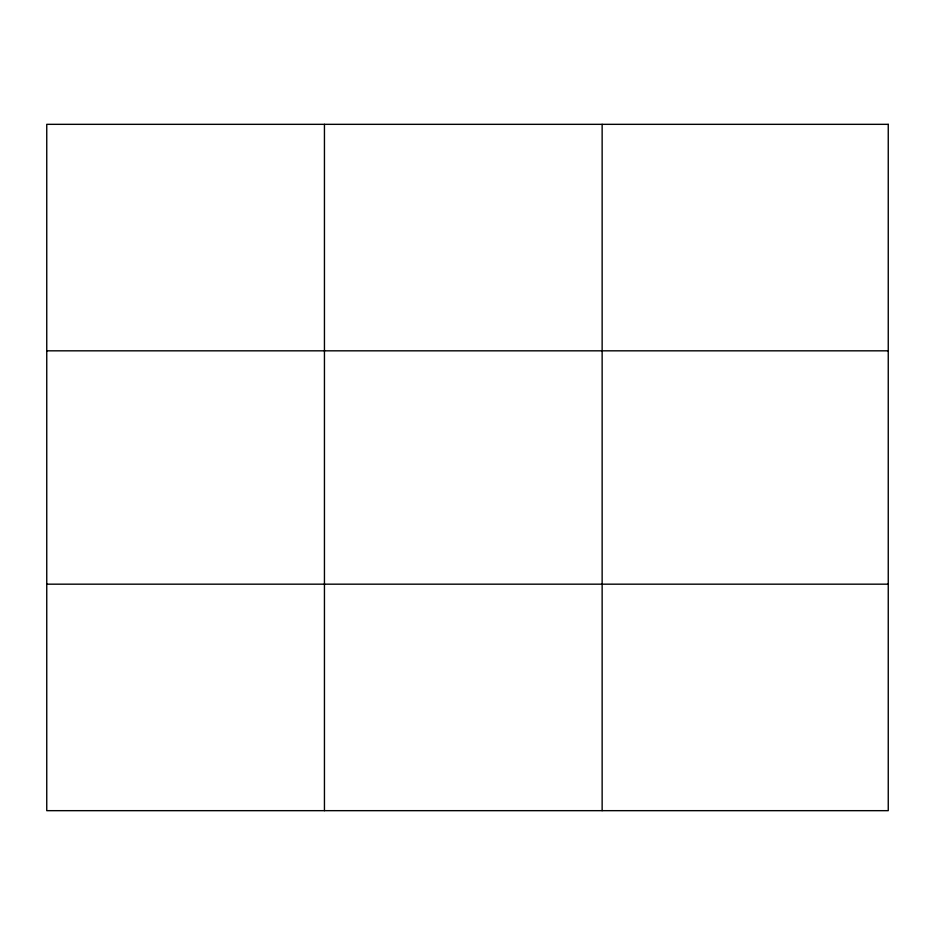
<?xml version="1.0" encoding="UTF-8"?>
<svg xmlns="http://www.w3.org/2000/svg" width="935" height="935" viewBox="0 0 935 935"><rect width="100%" height="100%" fill="white"/><g stroke="black" fill="none" stroke-linecap="round" stroke-linejoin="round"><path stroke-width="1.4" d="M324.445 124.332L324.445 810.668M602.14 124.332L602.14 810.668M46.75 350.824L888.25 350.824M46.75 584.176L888.25 584.176M888.25 124.332L888.25 810.668L46.75 810.668L46.75 124.332L888.25 124.332"/></g></svg>
